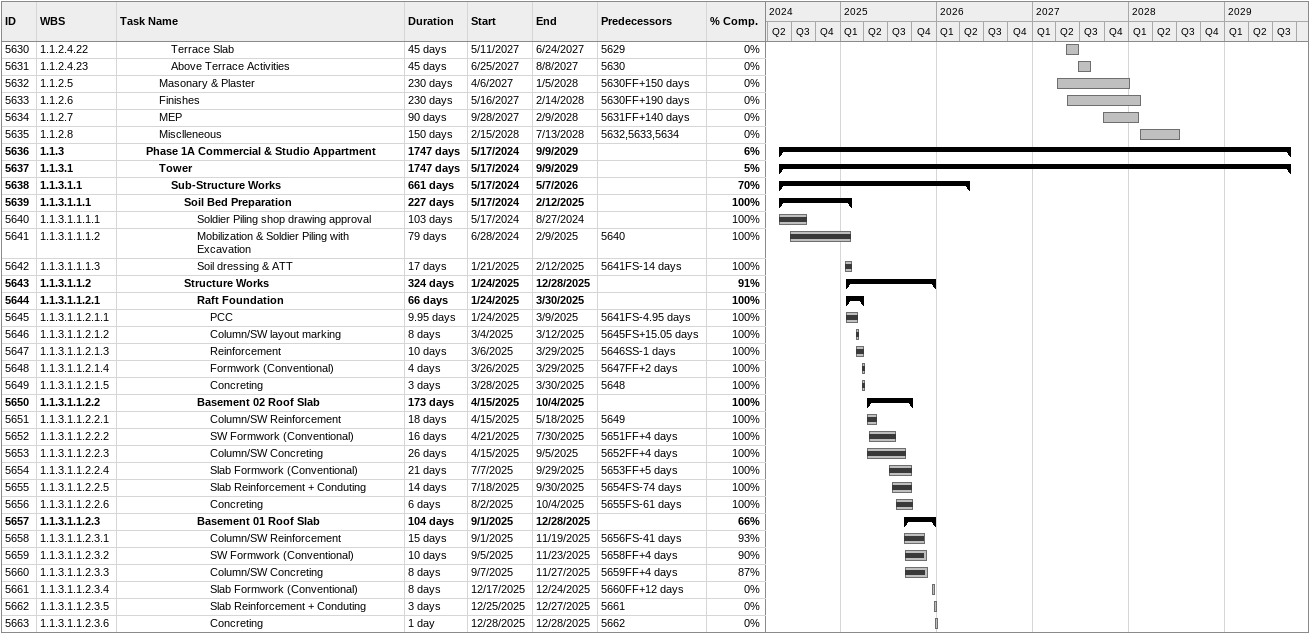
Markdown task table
| ID | WBS | Task | Duration | Start | Finish | Predecessors | % complete |
|---|---|---|---|---|---|---|---|
| 5630 | 1.1.2.4.22 | Terrace Slab | 45d | 2027-05-11 | 2027-06-24 | 5629 | 0 |
| 5631 | 1.1.2.4.23 | Above Terrace Activities | 45d | 2027-06-25 | 2027-08-08 | 5630 | 0 |
| 5632 | 1.1.2.5 | Masonary & Plaster | 230d | 2027-04-06 | 2028-01-05 | 5630FF+150d | 0 |
| 5633 | 1.1.2.6 | Finishes | 230d | 2027-05-16 | 2028-02-14 | 5630FF+190d | 0 |
| 5634 | 1.1.2.7 | MEP | 90d | 2027-09-28 | 2028-02-09 | 5631FF+140d | 0 |
| 5635 | 1.1.2.8 | Misclleneous | 150d | 2028-02-15 | 2028-07-13 | 5632, 5633, 5634 | 0 |
| 5636 | 1.1.3 | **Phase 1A Commercial & Studio Appartment** | 1747d | 2024-05-17 | 2029-09-09 |  | 6 |
| 5637 | 1.1.3.1 | **Tower** | 1747d | 2024-05-17 | 2029-09-09 |  | 5 |
| 5638 | 1.1.3.1.1 | **Sub-Structure Works** | 661d | 2024-05-17 | 2026-05-07 |  | 70 |
| 5639 | 1.1.3.1.1.1 | **Soil Bed Preparation** | 227d | 2024-05-17 | 2025-02-12 |  | 100 |
| 5640 | 1.1.3.1.1.1.1 | Soldier Piling shop drawing approval | 103d | 2024-05-17 | 2024-08-27 |  | 100 |
| 5641 | 1.1.3.1.1.1.2 | Mobilization & Soldier Piling with Excavation | 79d | 2024-06-28 | 2025-02-09 | 5640 | 100 |
| 5642 | 1.1.3.1.1.1.3 | Soil dressing & ATT | 17d | 2025-01-21 | 2025-02-12 | 5641FS-14d | 100 |
| 5643 | 1.1.3.1.1.2 | **Structure Works** | 324d | 2025-01-24 | 2025-12-28 |  | 91 |
| 5644 | 1.1.3.1.1.2.1 | **Raft Foundation** | 66d | 2025-01-24 | 2025-03-30 |  | 100 |
| 5645 | 1.1.3.1.1.2.1.1 | PCC | 9.95d | 2025-01-24 | 2025-03-09 | 5641FS-4.95d | 100 |
| 5646 | 1.1.3.1.1.2.1.2 | Column/SW layout marking | 8d | 2025-03-04 | 2025-03-12 | 5645FS+15.05d | 100 |
| 5647 | 1.1.3.1.1.2.1.3 | Reinforcement | 10d | 2025-03-06 | 2025-03-29 | 5646SS-1d | 100 |
| 5648 | 1.1.3.1.1.2.1.4 | Formwork (Conventional) | 4d | 2025-03-26 | 2025-03-29 | 5647FF+2d | 100 |
| 5649 | 1.1.3.1.1.2.1.5 | Concreting | 3d | 2025-03-28 | 2025-03-30 | 5648 | 100 |
| 5650 | 1.1.3.1.1.2.2 | **Basement 02 Roof Slab** | 173d | 2025-04-15 | 2025-10-04 |  | 100 |
| 5651 | 1.1.3.1.1.2.2.1 | Column/SW Reinforcement | 18d | 2025-04-15 | 2025-05-18 | 5649 | 100 |
| 5652 | 1.1.3.1.1.2.2.2 | SW Formwork (Conventional) | 16d | 2025-04-21 | 2025-07-30 | 5651FF+4d | 100 |
| 5653 | 1.1.3.1.1.2.2.3 | Column/SW Concreting | 26d | 2025-04-15 | 2025-09-05 | 5652FF+4d | 100 |
| 5654 | 1.1.3.1.1.2.2.4 | Slab Formwork (Conventional) | 21d | 2025-07-07 | 2025-09-29 | 5653FF+5d | 100 |
| 5655 | 1.1.3.1.1.2.2.5 | Slab Reinforcement + Conduting | 14d | 2025-07-18 | 2025-09-30 | 5654FS-74d | 100 |
| 5656 | 1.1.3.1.1.2.2.6 | Concreting | 6d | 2025-08-02 | 2025-10-04 | 5655FS-61d | 100 |
| 5657 | 1.1.3.1.1.2.3 | **Basement 01 Roof Slab** | 104d | 2025-09-01 | 2025-12-28 |  | 66 |
| 5658 | 1.1.3.1.1.2.3.1 | Column/SW Reinforcement | 15d | 2025-09-01 | 2025-11-19 | 5656FS-41d | 93 |
| 5659 | 1.1.3.1.1.2.3.2 | SW Formwork (Conventional) | 10d | 2025-09-05 | 2025-11-23 | 5658FF+4d | 90 |
| 5660 | 1.1.3.1.1.2.3.3 | Column/SW Concreting | 8d | 2025-09-07 | 2025-11-27 | 5659FF+4d | 87 |
| 5661 | 1.1.3.1.1.2.3.4 | Slab Formwork (Conventional) | 8d | 2025-12-17 | 2025-12-24 | 5660FF+12d | 0 |
| 5662 | 1.1.3.1.1.2.3.5 | Slab Reinforcement + Conduting | 3d | 2025-12-25 | 2025-12-27 | 5661 | 0 |
| 5663 | 1.1.3.1.1.2.3.6 | Concreting | 1d | 2025-12-28 | 2025-12-28 | 5662 | 0 |
